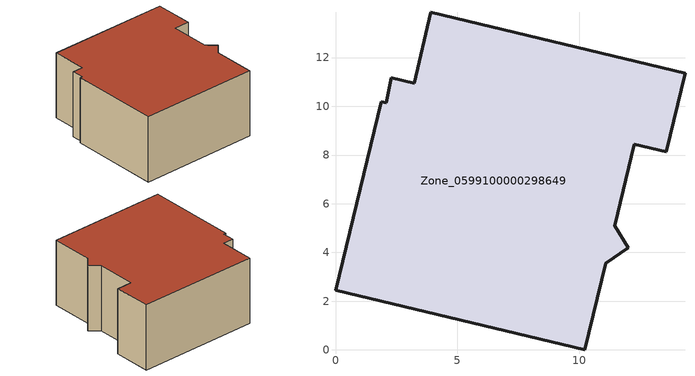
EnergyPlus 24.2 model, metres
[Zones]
Zone_0599100000298649
 floor ground (C_G): 2.29,11.17 3.24,10.94 3.91,13.87 14.34,11.36 13.57,8.14 12.26,8.45 11.46,5.1 12.02,4.2 11.09,3.56 10.23,0 0,2.46 1.87,10.18 2.09,10.14 z0
 wall outside (C_F): 13.57,8.14 14.34,11.36 3.91,13.87 3.24,10.94 2.29,11.17 2.09,10.14 1.87,10.18 0,2.46 10.23,0 11.09,3.56 12.02,4.2 11.46,5.1 12.26,8.45 13.57,8.14 z0:5.87
 roof outside (C_R): 3.24,10.94 2.29,11.17 2.09,10.14 1.87,10.18 0,2.46 10.23,0 11.09,3.56 12.02,4.2 11.46,5.1 12.26,8.45 13.57,8.14 14.34,11.36 3.91,13.87 z5.87
[BUILDING]
Pand.0599100000298649: North Axis=0; Terrain=City; Loads Convergence Tolerance Value=0.04; Temperature Convergence Tolerance Value=0.4; Solar Distribution=FullExterior; Maximum Number of Warmup Days=25; Minimum Number of Warmup Days=1
[Site:Location]
Rotterdam.The.Hague.AP_ZH_NLD Design_Conditions: Latitude=51.96; Longitude=4.45; Time Zone=1; Elevation=-4.5
[SITE:GROUNDTEMPERATURE:BUILDINGSURFACE]
18, 18, 18, 18, 18, 18, 18, 18, 18, 18, 18, 18
[MATERIAL] Thermal Absorptance=0.9; Solar Absorptance=0.7; Visible Absorptance=0.7
Name | Roughness | Thickness | Conductivity | Density | Specific Heat
G.D.1992-2005 | MediumSmooth | 0.15 | 0.06 | 540 | 1210
F.D.1992-2005 | Rough | 0.3 | 0.12 | 1920 | 840
R.D.1992-2005 | MediumRough | 0.2 | 0.08 | 1500 | 1000
[CONSTRUCTION]
C_G: G.D.1992-2005
C_F: F.D.1992-2005
C_R: R.D.1992-2005
[ZONE]
Zone_0599100000298649: Type=1; Multiplier=1; Ceiling Height=Autocalculate; Volume=Autocalculate; Floor Area=autocalculate; Part of Total Floor Area=Yes
[ZONEINFILTRATION:DESIGNFLOWRATE]
Infil_Zone_0599100000298649: Zone or ZoneList or Space or SpaceList=Zone_0599100000298649; Schedule=AlwaysOn; Design Flow Rate Calculation Method=Flow/Area; Flow Rate per Floor Area=0.0021; Constant Term Coefficient=1; Temperature Term Coefficient=0; Velocity Term Coefficient=0; Velocity Squared Term Coefficient=0
[HVACTEMPLATE:ZONE:IDEALLOADSAIRSYSTEM]
Zone_0599100000298649: Maximum Heating Supply Air Temperature=50; Minimum Cooling Supply Air Temperature=13; Maximum Heating Supply Air Humidity Ratio=0.0156; Minimum Cooling Supply Air Humidity Ratio=0.0077; Heating Limit=NoLimit; Cooling Limit=NoLimit; Dehumidification Control Type=ConstantSensibleHeatRatio; Cooling Sensible Heat Ratio=0.7; Dehumidification Setpoint=60; Humidification Control Type=None; Humidification Setpoint=30; Outdoor Air Method=None; Outdoor Air Flow Rate per Person=0.00944; Outdoor Air Flow Rate per Zone Floor Area=0; Outdoor Air Flow Rate per Zone=0; Demand Controlled Ventilation Type=None; Outdoor Air Economizer Type=NoEconomizer; Heat Recovery Type=None; Sensible Heat Recovery Effectiveness=0.7; Latent Heat Recovery Effectiveness=0.65
[ZONECONTROL:THERMOSTAT]
ThermostatControl_Zone_0599100000298649: Zone or ZoneList=Zone_0599100000298649; Control Type Schedule=DualSetpointControlType; Control 1=Thermostat_Zone_0599100000298649; Temperature Difference Between Cutout And Setpoint=0
[THERMOSTATSETPOINT:DUALSETPOINT]
Thermostat_Zone_0599100000298649: Heating Setpoint Temperature Schedule=HeatingSetpoint_Zone_0599100000298649; Cooling Setpoint Temperature Schedule=CoolingSetpoint_Zone_0599100000298649
[SCHEDULE:COMPACT]
HeatingSetpoint_Zone_0599100000298649: Through: 12/31, For: AllDays, Until: 24:00, 21
CoolingSetpoint_Zone_0599100000298649: Through: 12/31, For: AllDays, Until: 24:00, 24
DualSetpointControlType: Through: 12/31, For: AllDays, Until: 24:00, 4
AlwaysOn: Through: 12/31, For: AllDays, Until: 24:00, 1
